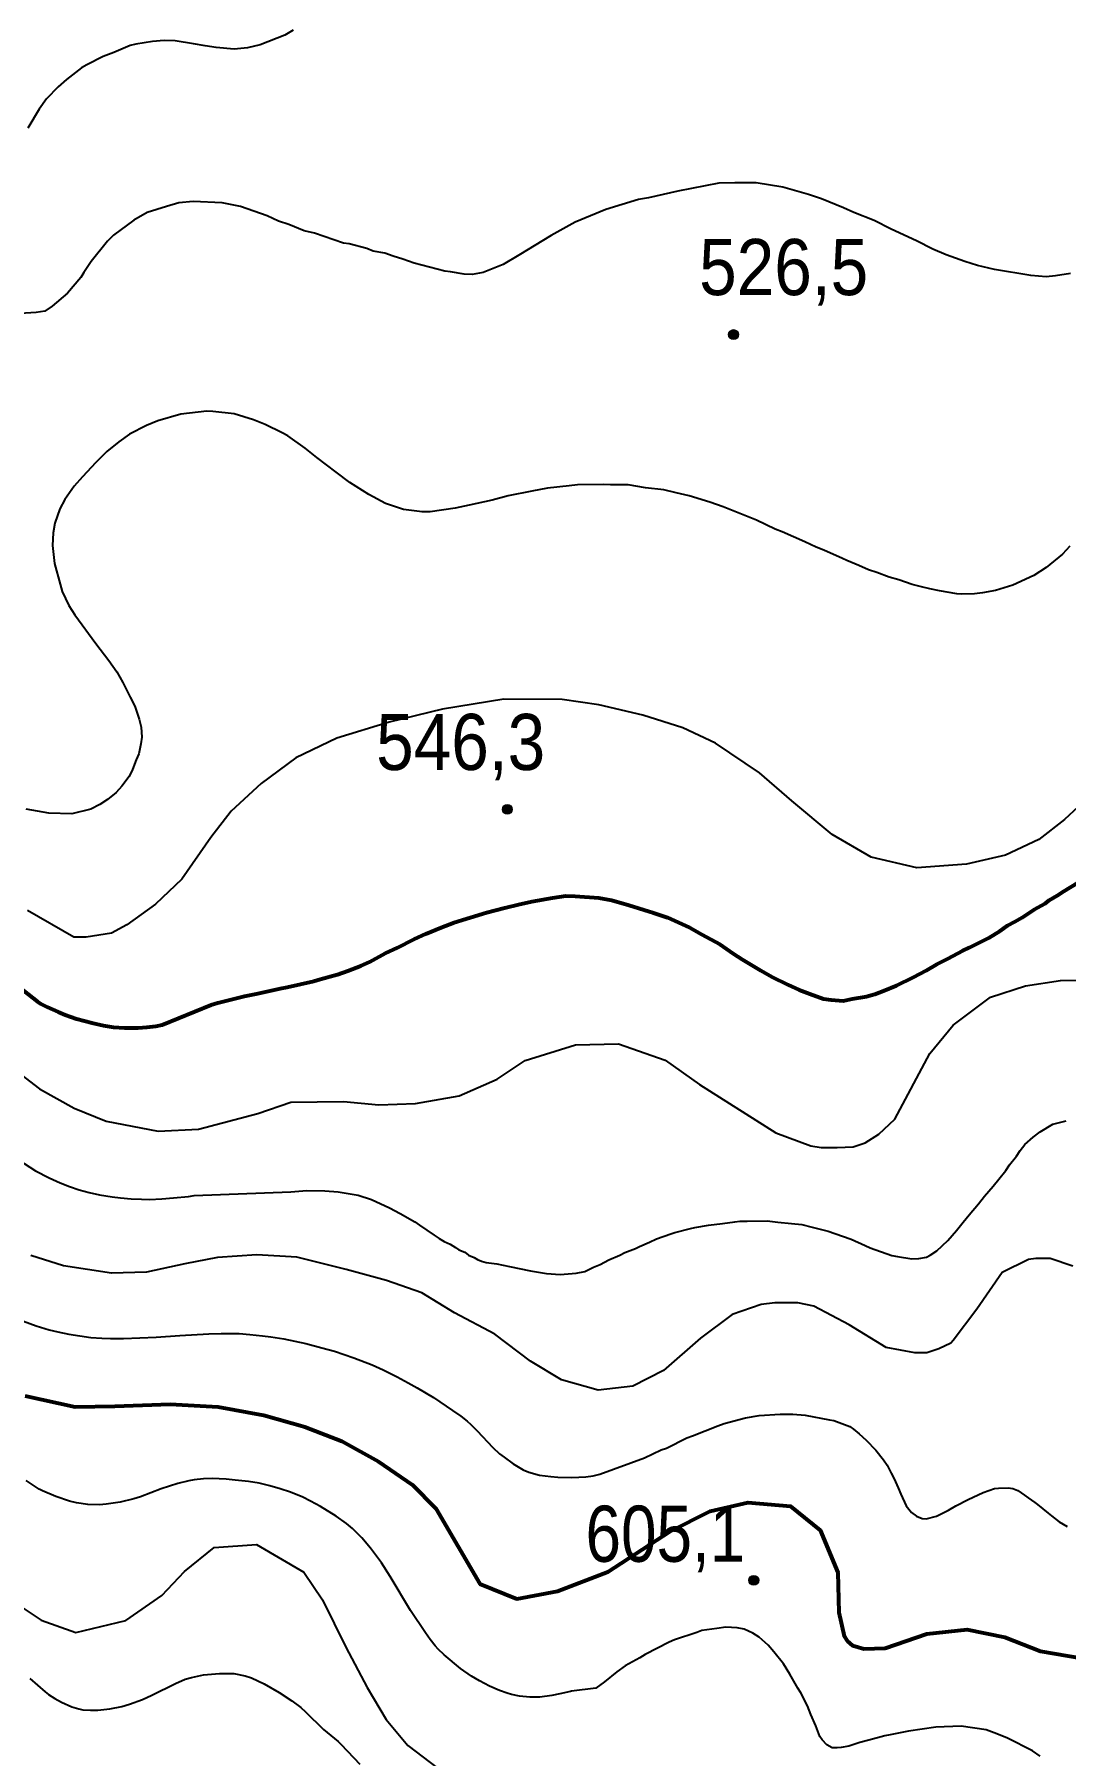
# Model space of a CAD drawing. Header units: metres. Extents: x 547833 to 556102, y 1844799 to 1850994.
# Drawn here: x 550426 to 550739, y 1846336 to 1846857 of the extents above; entities that cross this region are included whole.
import ezdxf

# ---------------------------------------------------------------- set-up
doc = ezdxf.new("R2010")
doc.units = ezdxf.units.M
doc.header["$LTSCALE"] = 6.8
for name, color, linetype, lineweight in [('1', 7, 'Continuous', 25), ('2', 7, 'Continuous', 53), ('5', 7, 'Continuous', 13)]:
    doc.layers.add(name, color=color, linetype=linetype, lineweight=lineweight)

msp = doc.modelspace()

# ---------------------------------------------------------------- hatches: boundary and pattern name
at = {"layer": '5'}
for points in [[(550639.57, 1846766.06, 1), (550636.57, 1846766.06, 1)], [(550571.08, 1846622.27, 1), (550568.08, 1846622.27, 1)], [(550645.7, 1846388.77, 1), (550642.7, 1846388.77, 1)]]:
    msp.add_hatch(color=256, dxfattribs=at).paths.add_polyline_path(points)

# ---------------------------------------------------------------- linework, layer by layer
at = {"layer": '1'}
for points in [[(550504.76, 1846858.31), (550502.21, 1846856.78), (550494.73, 1846853.82), (550490.87, 1846852.89), (550486.82, 1846852.55), (550481.43, 1846853.06), (550478.03, 1846853.54), (550474.49, 1846854.13), (550468.94, 1846854.99), (550465.7, 1846855.12), (550462.14, 1846854.84), (550457.03, 1846854.01), (550455.34, 1846853.57), (550450.37, 1846851.52), (550447.16, 1846850.29), (550442.24, 1846847.75), (550440.61, 1846846.82), (550436.05, 1846843.33), (550433.58, 1846841.06), (550430.02, 1846837.44), (550427.77, 1846834.33), (550424.33, 1846828.61)], [(550740.13, 1846784.54), (550735.56, 1846783.82), (550732.76, 1846783.51), (550728.05, 1846783.98), (550717.13, 1846785.78), (550711.93, 1846787.01), (550708.16, 1846788.2), (550702.47, 1846790.19), (550698.42, 1846791.95), (550693.49, 1846794.43), (550685.8, 1846798.01), (550680.65, 1846800.66), (550674.52, 1846803), (550671.32, 1846804.46), (550664.74, 1846807.15), (550660.74, 1846808.52), (550653.01, 1846810.68), (550644.97, 1846811.99), (550638.49, 1846812.07), (550633.65, 1846811.92), (550621.18, 1846809.5), (550612.31, 1846807.48), (550609.33, 1846806.94), (550599.35, 1846803.99), (550590.08, 1846800.11), (550582.85, 1846796.05), (550573.01, 1846790.08), (550568.27, 1846787.32), (550562.28, 1846784.82), (550558.91, 1846784.23), (550556.47, 1846784.36), (550552.34, 1846785.1), (550550.69, 1846785.32), (550541.32, 1846787.7), (550537.94, 1846788.94), (550535.01, 1846789.82), (550532.48, 1846790.74), (550528.97, 1846791.36), (550527.06, 1846792.15), (550521.64, 1846793.56), (550520, 1846793.78), (550511.16, 1846796.82), (550508.05, 1846797.48), (550503.38, 1846799.38), (550500.23, 1846800.44), (550496.8, 1846802.07), (550488.81, 1846804.81), (550483.21, 1846806), (550474.46, 1846806.42), (550470.07, 1846805.92), (550466.34, 1846804.89), (550460.49, 1846803.02), (550456.5, 1846800.74), (550450.34, 1846796.2), (550448.52, 1846794.38)], [(550448.52, 1846794.38), (550443.56, 1846788.15), (550441.3, 1846784.86), (550440.46, 1846783.35), (550436.35, 1846778.63), (550431.74, 1846774.67), (550429.48, 1846773.2), (550426.9, 1846772.71), (550420.47, 1846772.38)], [(550663.08, 1846701.71), (550659.68, 1846703.31), (550652.76, 1846706.37), (550650.69, 1846707.13), (550645.05, 1846709.84), (550641.02, 1846711.49), (550634.93, 1846713.89), (550630.92, 1846715.3), (550624.63, 1846717.19), (550620.69, 1846718.11), (550616.99, 1846719.05), (550611.46, 1846719.66), (550606.16, 1846720.55), (550600.82, 1846720.57), (550598.7, 1846720.7), (550590.79, 1846720.54), (550588.34, 1846720.27), (550581.73, 1846719.52), (550577, 1846718.61), (550569.85, 1846717.18), (550565.03, 1846715.89), (550558.02, 1846714.35), (550553.78, 1846713.5), (550546.22, 1846712.39), (550543.74, 1846712.36), (550538.08, 1846713.08), (550532.66, 1846714.95), (550527.65, 1846717.6), (550521.9, 1846721.29), (550517.71, 1846724.41), (550511.88, 1846728.83), (550508.33, 1846731.65), (550503.07, 1846735.39), (550501.36, 1846736.32), (550496.24, 1846738.83), (550492.73, 1846740.29), (550486.82, 1846742.1), (550480.42, 1846742.74), (550478.55, 1846742.9), (550470.71, 1846742.01), (550463.75, 1846739.99), (550460.33, 1846738.48), (550455.17, 1846735.91), (550451.96, 1846733.57), (550448.32, 1846730.68), (550444.98, 1846727.32), (550440.89, 1846723.01), (550438.36, 1846720.13), (550435.6, 1846716.09), (550434.05, 1846713.31), (550432.56, 1846708.93), (550432.03, 1846706.02), (550431.85, 1846702.16), (550432.46, 1846696.77), (550434.16, 1846690.52), (550434.79, 1846688.23), (550436.75, 1846683.99), (550438.56, 1846681.22), (550445, 1846672.53), (550448.92, 1846667.4), (550451.3, 1846663.95), (550453.16, 1846660.69), (550455.4, 1846656.23), (550456.82, 1846653.54), (550458.13, 1846649.6)], [(550739.91, 1846701.99), (550737.71, 1846699.51), (550732.71, 1846695.48), (550729.02, 1846693.07), (550722.66, 1846690.12), (550717.38, 1846688.53), (550713.49, 1846687.84), (550711.05, 1846687.57), (550706.97, 1846687.48), (550705.71, 1846687.58), (550700.41, 1846688.47), (550697.5, 1846689.01), (550694.94, 1846689.71), (550692.13, 1846690.38), (550688.13, 1846691.79), (550685.19, 1846692.57), (550681.43, 1846694), (550678.98, 1846694.84), (550675.99, 1846696.11), (550672.34, 1846697.68), (550671.03, 1846698.28), (550665.42, 1846700.74), (550663.08, 1846701.71)], [(550742.38, 1846623.03), (550738.33, 1846619.21), (550730.49, 1846613.18), (550720.38, 1846608.4), (550708.61, 1846605.63), (550693.53, 1846604.58), (550679.78, 1846607.82), (550667.96, 1846614.67), (550655.76, 1846624.85), (550645.96, 1846633.35), (550632.6, 1846642.36), (550622.72, 1846646.96), (550610.6, 1846650.78), (550597.25, 1846653.94), (550586.16, 1846655.54), (550568.48, 1846655.62), (550549.98, 1846652.61), (550533.79, 1846648.7), (550517.98, 1846643.79), (550505.54, 1846637.83), (550494.98, 1846630.14), (550485.93, 1846621.71), (550479.82, 1846613.74), (550470.98, 1846601.17), (550463.01, 1846593.51), (550454.36, 1846587.26), (550449.71, 1846584.73), (550442.05, 1846583.58), (550438.33, 1846583.58), (550424.31, 1846591.6)], [(550458.13, 1846649.6), (550458.65, 1846647.18), (550458.88, 1846644.11), (550458.61, 1846642.09), (550457.96, 1846639.05), (550457.18, 1846637.22), (550456.02, 1846634.36), (550455.01, 1846632.27), (550452.87, 1846629.3), (550451.11, 1846627.36), (550448.5, 1846625.21), (550446.19, 1846623.7), (550443.5, 1846622.28), (550437.71, 1846620.88), (550430.75, 1846621.09), (550423.91, 1846622.29)], [(550555.02, 1846535.5), (550566.53, 1846540.58), (550574.98, 1846546.21), (550590.17, 1846550.92), (550603.25, 1846551.24), (550617.32, 1846546.33), (550627.77, 1846538.95), (550650.87, 1846524.28), (550661.46, 1846520.31), (550664.61, 1846519.83), (550669.46, 1846519.83), (550674.31, 1846520.07), (550677.95, 1846521.27), (550682.07, 1846523.91), (550686.92, 1846528.46), (550697.52, 1846548.28), (550704.6, 1846556.88), (550715.84, 1846565.43), (550726.5, 1846568.84), (550737.1, 1846570.44), (550750.73, 1846570.55)], [(550417.03, 1846545.98), (550427.86, 1846537.59), (550438.39, 1846531.77), (550448.06, 1846527.8), (550463.86, 1846524.78), (550476.01, 1846525.38), (550494.05, 1846530.15), (550504.05, 1846533.62), (550520.01, 1846533.74), (550530.65, 1846532.74), (550541.77, 1846533.22), (550555.02, 1846535.5)], [(550421.53, 1846516.1), (550426.67, 1846512.83), (550430.84, 1846510.62), (550434.14, 1846509.12), (550436.94, 1846508.03), (550439.88, 1846507.05), (550442.93, 1846506.21), (550446.03, 1846505.53), (550449.88, 1846504.89), (550452.42, 1846504.58), (550455.65, 1846504.3), (550458.81, 1846504.16), (550461.24, 1846504.15), (550464.93, 1846504.3), (550468.52, 1846504.58), (550473.03, 1846505.05), (550474.7, 1846505.31), (550504.06, 1846506.44), (550508.85, 1846506.86), (550514.32, 1846506.73), (550518.32, 1846506.44), (550524.38, 1846505.39), (550528.49, 1846504.12), (550533.86, 1846501.63), (550537.16, 1846499.9), (550541.54, 1846497.3), (550543.01, 1846496.35), (550547.45, 1846493.26), (550548.92, 1846492.31), (550550.4, 1846491.36), (550552.22, 1846490.57), (550553.83, 1846489.52), (550554.89, 1846488.89), (550556.71, 1846488.11), (550557.8, 1846487.24), (550559.49, 1846486.56), (550560.55, 1846485.94), (550561.73, 1846485.45), (550563.14, 1846484.99), (550566.41, 1846484.62), (550570.22, 1846483.81), (550576.56, 1846482.55), (550581.48, 1846481.74), (550585.62, 1846481.34), (550590.41, 1846481.76), (550593.07, 1846482.31), (550595.65, 1846483.6), (550597.66, 1846484.45), (550600.35, 1846485.87), (550603.67, 1846487.23), (550605.19, 1846488.03), (550608.4, 1846489.26), (550609.57, 1846489.89), (550612.64, 1846491.22), (550614.76, 1846492.21), (550619.05, 1846493.69), (550620.25, 1846494.07), (550625.06, 1846495.36), (550626.39, 1846495.64), (550630.53, 1846496.35), (550634.69, 1846496.82), (550638.47, 1846497.38), (550639.94, 1846497.54), (550642.17, 1846497.55), (550648.23, 1846497.61), (550651.5, 1846497.24), (550655.64, 1846496.84), (550658.76, 1846496.58), (550661.84, 1846495.69), (550666.69, 1846494.5), (550671.07, 1846493.01), (550673.66, 1846492.07), (550677.96, 1846490.2), (550679.4, 1846489.5), (550685.99, 1846487.14), (550687.76, 1846486.85), (550692.06, 1846486.1), (550694.15, 1846486.21), (550696.46, 1846486.59), (550697.63, 1846487.22), (550699.59, 1846488.56), (550702.96, 1846491.67), (550705.59, 1846494.69), (550707.65, 1846497.28), (550709.39, 1846499.46), (550712.23, 1846502.76), (550714.08, 1846505.08), (550716.71, 1846508.1), (550718.45, 1846510.28), (550720.51, 1846512.87), (550721.68, 1846514.62), (550723.74, 1846517.21), (550724.9, 1846518.95), (550726.31, 1846520.72), (550728.78, 1846522.98), (550730.96, 1846524.59), (550734.79, 1846526.89), (550738.76, 1846527.96)], [(550740.77, 1846483.87), (550733.94, 1846486.22), (550732, 1846486.22), (550729.58, 1846486.22), (550727.4, 1846485.98), (550719.4, 1846481.96), (550711.76, 1846470.93), (550704.58, 1846461.35), (550703.88, 1846460.55), (550700.25, 1846458.87), (550696.61, 1846457.67), (550692.97, 1846457.67), (550684.24, 1846459.3), (550673.05, 1846466.16), (550662.43, 1846471.83), (550657.58, 1846472.79), (550653.7, 1846472.79), (550650.55, 1846472.79), (550646.43, 1846472.31), (550637.64, 1846469.26), (550628.03, 1846462.08), (550616.82, 1846452.29), (550607.58, 1846447.56), (550597.04, 1846446.37), (550586.02, 1846449.44), (550576.62, 1846455.1), (550565.78, 1846463.28), (550553.62, 1846469.77), (550543.65, 1846475.88), (550532.94, 1846479.62), (550520.75, 1846482.94), (550505.85, 1846486.59), (550493.7, 1846487.37), (550481.85, 1846486.53), (550471.91, 1846484.64), (550460.26, 1846482.05), (550449.75, 1846481.75), (550435.14, 1846484.03), (550425.26, 1846487.1)], [(550423.04, 1846467.23), (550426.9, 1846465.84), (550430.86, 1846464.64), (550433.45, 1846464.02), (550436.77, 1846463.35), (550440.09, 1846462.78), (550443.43, 1846462.33), (550446.79, 1846462.07), (550449.41, 1846461.97), (550453.34, 1846461.96), (550463.28, 1846462.36), (550470.35, 1846462.94), (550479.2, 1846463.43), (550482.87, 1846463.55), (550488.39, 1846463.47), (550491.55, 1846463.25), (550495.43, 1846462.86), (550497.95, 1846462.54), (550501.91, 1846461.9), (550508.51, 1846460.47), (550513.45, 1846459.21), (550517.21, 1846458.14), (550520.21, 1846457.2), (550523.1, 1846456.18), (550528.66, 1846453.98), (550531.99, 1846452.51), (550536.24, 1846450.38), (550539.55, 1846448.62), (550542.29, 1846447.08), (550547.19, 1846444.11), (550552.96, 1846440.24), (550555.5, 1846438.46), (550557.45, 1846436.93), (550558.52, 1846435.97), (550560.4, 1846434.04), (550565.15, 1846429.02), (550567.23, 1846427.12), (550568.58, 1846426.04), (550571.36, 1846424.02)], [(550571.36, 1846424.02), (550574.41, 1846422.25), (550576.13, 1846421.52), (550579.32, 1846420.65), (550582.78, 1846420.17), (550584.9, 1846420), (550589.08, 1846419.87), (550593.35, 1846420.09), (550595.57, 1846420.42), (550597.56, 1846420.93), (550611.12, 1846425.85), (550616.18, 1846428.28), (550617.73, 1846428.83), (550623.95, 1846431.89), (550625.61, 1846432.57), (550633.33, 1846435.56), (550635.23, 1846436.27), (550641.73, 1846438), (550645.86, 1846438.71), (550652.15, 1846439.05), (550655.98, 1846439.12), (550659.74, 1846438.8), (550667.08, 1846437.4), (550668.47, 1846437.18), (550673.26, 1846435.37), (550674.35, 1846434.5), (550676.13, 1846433.09), (550678.2, 1846431.22), (550681.14, 1846428.21), (550683.46, 1846425.25), (550684.63, 1846423.65), (550685.78, 1846421.17), (550686.71, 1846419.54), (550687.89, 1846416.82), (550688.73, 1846414.81), (550690.37, 1846411.28), (550691.96, 1846409.35), (550693.46, 1846408.16), (550695.14, 1846407.48), (550696.39, 1846407.38), (550699.52, 1846408.23), (550703.16, 1846410), (550705.36, 1846411.37), (550709.11, 1846413.28), (550713.71, 1846415.41), (550717.05, 1846416.54), (550718.27, 1846416.67), (550721.24, 1846416.76), (550722.63, 1846416.55), (550724.18, 1846415.98), (550726.19, 1846414.6), (550727.28, 1846413.73), (550729.3, 1846412.35), (550730.12, 1846411.69), (550733.39, 1846409.09), (550734.34, 1846408.33), (550736.66, 1846406.49), (550739.06, 1846405.02)], [(550664.19, 1846341.5), (550662.96, 1846344.71), (550661.46, 1846348.13), (550660.42, 1846350.74), (550658.48, 1846354.73), (550657.58, 1846356.12), (550655.12, 1846360.3), (550653.16, 1846363.43), (550650.26, 1846367.07), (550648.55, 1846369.1), (550645.79, 1846371.52), (550643.91, 1846372.79), (550641.3, 1846373.98), (550639.15, 1846374.36), (550635.77, 1846374.6), (550632.97, 1846374.16), (550628.46, 1846373.52), (550626.91, 1846372.97), (550620.22, 1846370.73), (550618.56, 1846370.04), (550611.31, 1846366.25), (550609.68, 1846365.32), (550605.25, 1846362.83), (550602.72, 1846361.06), (550598.98, 1846358.03), (550596.34, 1846356.12), (550589.04, 1846355.23), (550588.7, 1846355.14), (550585.52, 1846354.39), (550583.09, 1846353.91), (550579.42, 1846353.42), (550576.4, 1846353.35), (550573.3, 1846353.7), (550570.87, 1846354.23), (550569.55, 1846354.6), (550567.22, 1846355.38), (550564.22, 1846356.66), (550561.1, 1846358.3), (550558.71, 1846359.73), (550555.42, 1846362.06), (550550.46, 1846366.2), (550548.63, 1846367.96), (550547.71, 1846368.96), (550546.21, 1846370.83), (550544.76, 1846372.84), (550540.26, 1846379.61), (550534.12, 1846389.92), (550531.47, 1846394.04), (550528.14, 1846398.5), (550525.49, 1846401.64), (550523.72, 1846403.5), (550522.7, 1846404.44), (550520.82, 1846405.98), (550517.77, 1846408.17), (550512.97, 1846411.17), (550510, 1846412.78), (550507.6, 1846413.93), (550503.89, 1846415.43), (550500.81, 1846416.46), (550497.64, 1846417.39), (550494.42, 1846418.16), (550491.2, 1846418.67), (550487.16, 1846419.13), (550484.46, 1846419.39), (550480.23, 1846419.6), (550477.56, 1846419.53), (550474.76, 1846419.22), (550473.09, 1846418.91), (550469.84, 1846418.1), (550464.78, 1846416.44), (550458.49, 1846414.01), (550456.45, 1846413.41), (550452.33, 1846412.45), (550448.14, 1846411.79), (550447.06, 1846411.69), (550446.02, 1846411.62), (550442.53, 1846411.69), (550439.06, 1846412.25), (550436.96, 1846412.78), (550432.84, 1846414.16), (550428.84, 1846415.9), (550427.84, 1846416.42), (550426.9, 1846416.95), (550423.9, 1846419.01)], [(550418.1, 1846383.56), (550428.4, 1846376.72), (550438.86, 1846372.95), (550454.07, 1846376.58), (550464.9, 1846384.16), (550471.83, 1846391.42), (550480.79, 1846398.67), (550493.64, 1846399.61), (550507.93, 1846391.2), (550513.58, 1846382.82), (550520.66, 1846368.51), (550527.13, 1846356.28), (550532.92, 1846346.65), (550539.4, 1846338.75), (550557.61, 1846324.94)], [(550424.99, 1846359.06), (550429.59, 1846354.99), (550430.63, 1846354.2), (550432.55, 1846352.93), (550434.53, 1846351.84), (550437.72, 1846350.44), (550439.85, 1846349.81), (550441.07, 1846349.58), (550443.33, 1846349.39), (550445.62, 1846349.43), (550449.2, 1846349.81), (550452.81, 1846350.57), (550455.19, 1846351.24), (550459.13, 1846352.7), (550461.88, 1846353.95), (550469.05, 1846357.52), (550472.04, 1846358.79), (550473.9, 1846359.35), (550477.59, 1846360.1), (550482.38, 1846360.57), (550486.77, 1846360.5), (550490.16, 1846359.87), (550492.14, 1846359.21), (550495.9, 1846357.43), (550500.49, 1846354.78), (550504.36, 1846352.27), (550507.04, 1846350.23), (550508.47, 1846348.98), (550513.93, 1846343.61), (550518.3, 1846339.93), (550519.24, 1846339.05), (550524.89, 1846333.07)], [(550730.94, 1846335.55), (550728.65, 1846337.15), (550721.03, 1846341), (550717.79, 1846342.24), (550714.55, 1846343.49), (550706.98, 1846344.61), (550699.34, 1846344.24), (550691.04, 1846343.05), (550685.47, 1846341.93), (550683.89, 1846341.62), (550679.08, 1846340.33), (550676.3, 1846339.65), (550672.96, 1846338.53), (550670.65, 1846338.14), (550669.43, 1846338), (550667.93, 1846338.08), (550666.35, 1846338.89), (550664.93, 1846340.47), (550664.19, 1846341.5)]]:
    msp.add_lwpolyline(points, dxfattribs=at)
at = {"layer": '2'}
for points in [[(550637.94, 1846578.63), (550640.74, 1846576.84), (550646.33, 1846573.51), (550649.65, 1846571.53), (550654.63, 1846569.12), (550657.9, 1846567.63), (550661.14, 1846566.39), (550665.28, 1846564.87), (550667.67, 1846564.53), (550671.29, 1846564.32), (550673.96, 1846564.87), (550678.34, 1846565.61), (550680.86, 1846566.27), (550683.47, 1846567.31), (550687.39, 1846568.87), (550692.55, 1846571.44), (550696.41, 1846573.48), (550699.67, 1846575.34), (550703.07, 1846577.09), (550707.39, 1846579.44), (550709.51, 1846580.42), (550712.79, 1846582.04), (550715.38, 1846583.32), (550718.85, 1846585.45), (550721.03, 1846587.06), (550723.36, 1846588.32), (550725.45, 1846589.54), (550729.15, 1846591.95), (550732.41, 1846593.8), (550733.66, 1846594.81), (550736.1, 1846596.21), (550738.06, 1846597.54), (550742.24, 1846600)], [(550417.89, 1846571.4), (550427.3, 1846564.06), (550428.31, 1846563.41), (550430.29, 1846562.38), (550433.55, 1846560.95), (550435.7, 1846560.07), (550439.14, 1846558.85), (550443.71, 1846557.62), (550447.25, 1846556.81), (550450.29, 1846556.31), (550453.62, 1846556.05), (550457.8, 1846556.06), (550460.45, 1846556.25), (550463.12, 1846556.59), (550465.08, 1846556.96), (550479.91, 1846563.08), (550481.95, 1846563.68), (550484.73, 1846564.37), (550490.03, 1846565.71), (550494.03, 1846566.54), (550500.8, 1846568.05), (550502.86, 1846568.41), (550510.97, 1846570.19), (550513, 1846570.79), (550518.17, 1846572.25), (550521.27, 1846573.34), (550525.18, 1846574.9), (550527.9, 1846576.08), (550532.68, 1846578.73), (550536.22, 1846580.37), (550541.38, 1846582.94), (550544.91, 1846584.58), (550549.53, 1846586.46), (550553.45, 1846588.02), (550563.4, 1846591.01), (550568.81, 1846592.49), (550572.91, 1846593.45), (550577.02, 1846594.41), (550583.22, 1846595.49), (550587.24, 1846596.07), (550590.1, 1846596.02), (550597.23, 1846595.46), (550601.15, 1846594.79), (550606.4, 1846593.28), (550613.86, 1846590.9), (550618.11, 1846589.53), (550624.78, 1846586.44), (550628.48, 1846584.38), (550633.9, 1846581.4), (550637.94, 1846578.63)], [(550423.59, 1846444.67), (550438.71, 1846441.3), (550450.75, 1846441.52), (550467.45, 1846442.14), (550482.03, 1846441.26), (550495.78, 1846438.75), (550508.25, 1846435.21), (550519.41, 1846430.89), (550530.52, 1846424.78), (550540.85, 1846417.69), (550547.89, 1846410.49), (550561.26, 1846387.74), (550572.45, 1846383.17), (550584.77, 1846385.45), (550599.97, 1846391.37), (550618.79, 1846403.54), (550631.04, 1846409.75), (550642.44, 1846412.32), (550655.27, 1846411.23), (550664.34, 1846404), (550669.61, 1846391.13), (550669.97, 1846378.98), (550671.55, 1846371.89), (550672.43, 1846370.39), (550674.07, 1846369.01), (550677.49, 1846368.01), (550684.02, 1846368.25), (550696.61, 1846372.6), (550708.79, 1846373.85), (550720.22, 1846371.59), (550730.99, 1846367.35), (550743.43, 1846365.21)]]:
    msp.add_lwpolyline(points, dxfattribs=at)
at = {"layer": '5'}
for centre in [(550638.07, 1846766.06), (550569.58, 1846622.27), (550644.2, 1846388.77)]:
    msp.add_circle(centre, 1.5, dxfattribs=at)

# ---------------------------------------------------------------- texts
for s, width, p in [('526,5', 0.9, (550627.65, 1846778.02)), ('546,3', 0.9, (550529.84, 1846634.19)), ('605,1', 0.85, (550593.25, 1846394.38))]:
    msp.add_text(s, height=17, dxfattribs=dict(at, width=width)).set_placement(p)

doc.saveas('drawing.dxf')
